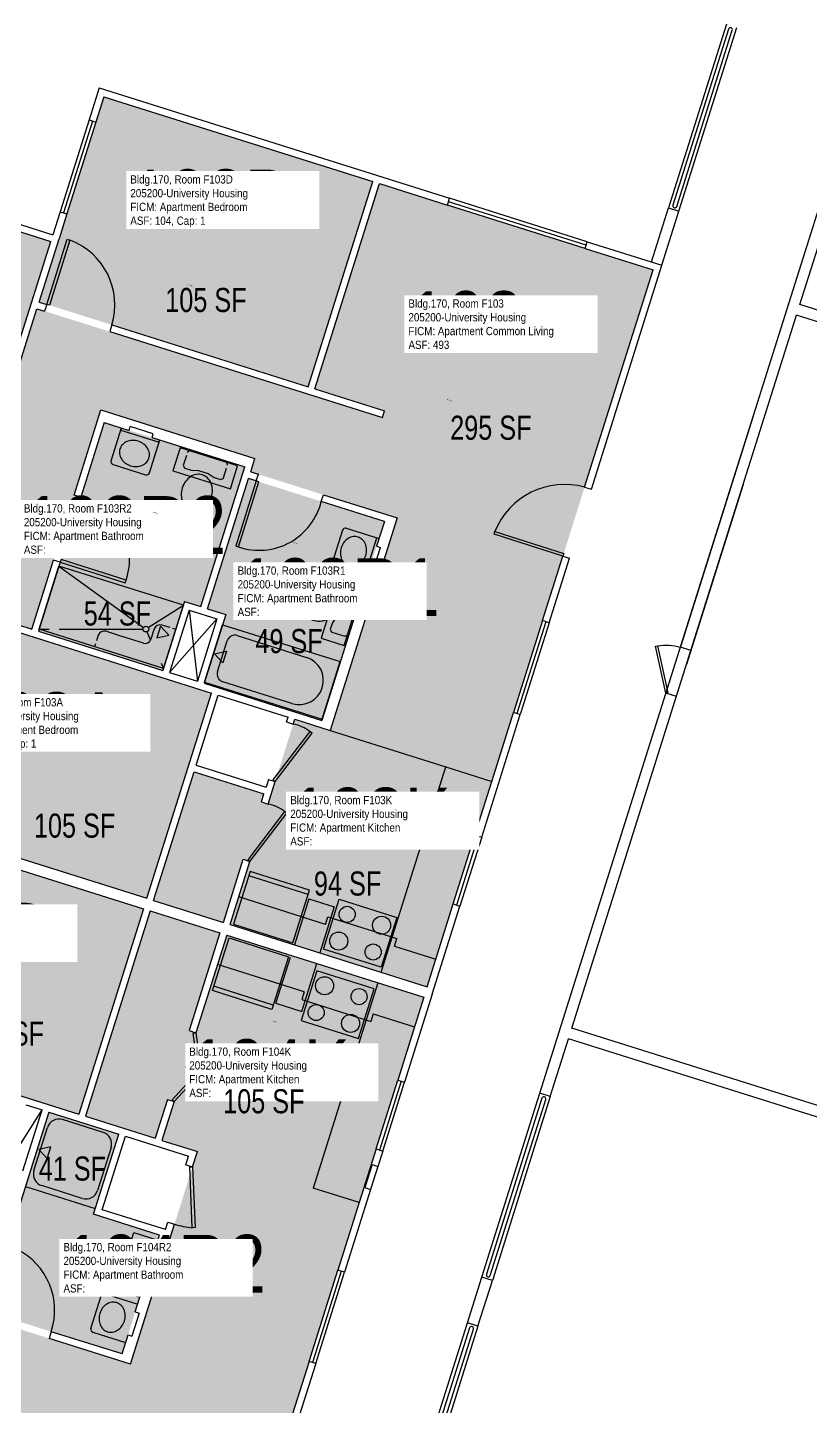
# Model space of a CAD drawing. Header units: inches. Extents: x -56 to 1071, y -144 to 3121.
# Drawn here: x 297 to 687, y 2076 to 2763 of the extents above; entities that cross this region are included whole.
import ezdxf
from ezdxf.enums import TextEntityAlignment as Align

# ---------------------------------------------------------------- set-up
doc = ezdxf.new("R2010")
doc.units = ezdxf.units.IN
doc.header["$LTSCALE"] = 10
doc.header["$MEASUREMENT"] = 0
for name, color, linetype in [('A-DOOR', 2, 'CONTINUOUS'), ('A-FLOR', 3, 'CONTINUOUS'), ('A-GLAZ', 1, 'CONTINUOUS'), ('A-IDEN-RNUM', 7, 'CONTINUOUS'), ('A-IDEN-SNUM', 4, 'CONTINUOUS'), ('A-IDEN-VNUM', 4, 'CONTINUOUS'), ('A-WALL', 5, 'CONTINUOUS'), ('AREA-TEXT', 3, 'CONTINUOUS'), ('P-SANR-FIXT', 2, 'CONTINUOUS'), ('Rooms-Category-Color', 7, 'CONTINUOUS'), ('Rooms-College-Color', 7, 'CONTINUOUS'), ('Rooms-Department-Color', 7, 'CONTINUOUS'), ('Rooms-Division-Color', 7, 'CONTINUOUS'), ('Rooms-Information', 7, 'CONTINUOUS')]:
    doc.layers.add(name, color=color, linetype=linetype)
doc.styles.add('CP_AREA', font='arial.ttf', dxfattribs={"height": 15})
doc.styles.add('CP_ROOMSNUMBER', font='arial.ttf', dxfattribs={"height": 1})
doc.styles.add('CP_ROOMVNUMBER', font='arial.ttf', dxfattribs={"width": 0.85, "height": 0.075})

msp = doc.modelspace()

# ---------------------------------------------------------------- hatches: boundary and pattern name
at = {"layer": 'Rooms-Category-Color', "true_color": 0x728ef3}
for points in [[(436.89, 2583.57), (469.14, 2685.86), (335.14, 2728.1), (302.89, 2625.82)], [(308.73, 2655.96), (276.03, 2552.24), (142.03, 2594.48), (174.73, 2698.2)], [(255.85, 2476.54), (301.85, 2622.47), (474, 2568.2), (475.05, 2571.54), (440.24, 2582.51), (472.49, 2684.8), (608.87, 2641.81), (528.52, 2386.92), (447.93, 2412.32), (481.3, 2518.19), (408.34, 2541.19), (410.45, 2547.87), (333.68, 2572.07), (299.25, 2462.87)], [(302.59, 2461.81), (335.36, 2565.77), (405.46, 2543.67), (383.51, 2474.05), (375.4, 2476.6), (364.58, 2442.27)], [(386.85, 2473), (407.29, 2537.85), (475.01, 2516.5), (443.74, 2417.32), (385.08, 2435.81), (395.91, 2470.14)], [(254.79, 2473.22), (222.54, 2370.93), (356.54, 2328.69), (388.78, 2430.97)], [(359.89, 2327.62), (380.11, 2391.76), (414.92, 2380.79), (413.65, 2376.74), (416.99, 2375.68), (430.29, 2417.89), (528.52, 2386.92), (496.28, 2284.63), (398.04, 2315.6), (407.97, 2347.07), (404.63, 2348.12), (394.71, 2316.65), (359.89, 2327.63)], [(188.65, 2263.4), (220.9, 2365.68), (354.89, 2323.44), (322.65, 2221.15)], [(358.24, 2322.39), (325.99, 2220.1), (360.8, 2209.13), (366.82, 2228.2), (370.16, 2227.15), (364.14, 2208.07), (462.37, 2177.1), (494.62, 2279.39), (396.39, 2310.36), (380.98, 2261.48), (377.64, 2262.53), (393.05, 2311.41), (358.24, 2322.39)], [(187.61, 2260.06), (141.6, 2114.15), (313.74, 2059.87), (312.69, 2056.53), (277.88, 2067.51), (245.63, 1965.22), (382.01, 1922.22), (462.37, 2177.1), (381.78, 2202.51), (348.4, 2096.65), (275.45, 2119.65), (273.34, 2112.97), (196.57, 2137.17), (231, 2246.38)], [(307.77, 2222.18), (276.5, 2122.99), (344.21, 2101.64), (362.89, 2160.89), (329.99, 2171.26), (342.58, 2211.2)]]:
    msp.add_hatch(color=171, dxfattribs=at).paths.add_polyline_path(points)
at = {"layer": 'Rooms-College-Color', "true_color": 0xadadad}
for points in [[(436.89, 2583.57), (469.14, 2685.86), (335.14, 2728.1), (302.89, 2625.82)], [(308.73, 2655.96), (276.03, 2552.24), (142.03, 2594.48), (174.73, 2698.2)], [(255.85, 2476.54), (301.85, 2622.47), (474, 2568.2), (475.05, 2571.54), (440.24, 2582.51), (472.49, 2684.8), (608.87, 2641.81), (528.52, 2386.92), (447.93, 2412.32), (481.3, 2518.19), (408.34, 2541.19), (410.45, 2547.87), (333.68, 2572.07), (299.25, 2462.87)], [(302.59, 2461.81), (335.36, 2565.77), (405.46, 2543.67), (383.51, 2474.05), (375.4, 2476.6), (364.58, 2442.27)], [(386.85, 2473), (407.29, 2537.85), (475.01, 2516.5), (443.74, 2417.32), (385.08, 2435.81), (395.91, 2470.14)], [(254.79, 2473.22), (222.54, 2370.93), (356.54, 2328.69), (388.78, 2430.97)], [(359.89, 2327.62), (380.11, 2391.76), (414.92, 2380.79), (413.65, 2376.74), (416.99, 2375.68), (430.29, 2417.89), (528.52, 2386.92), (496.28, 2284.63), (398.04, 2315.6), (407.97, 2347.07), (404.63, 2348.12), (394.71, 2316.65), (359.89, 2327.63)], [(188.65, 2263.4), (220.9, 2365.68), (354.89, 2323.44), (322.65, 2221.15)], [(358.24, 2322.39), (325.99, 2220.1), (360.8, 2209.13), (366.82, 2228.2), (370.16, 2227.15), (364.14, 2208.07), (462.37, 2177.1), (494.62, 2279.39), (396.39, 2310.36), (380.98, 2261.48), (377.64, 2262.53), (393.05, 2311.41), (358.24, 2322.39)], [(187.61, 2260.06), (141.6, 2114.15), (313.74, 2059.87), (312.69, 2056.53), (277.88, 2067.51), (245.63, 1965.22), (382.01, 1922.22), (462.37, 2177.1), (381.78, 2202.51), (348.4, 2096.65), (275.45, 2119.65), (273.34, 2112.97), (196.57, 2137.17), (231, 2246.38)], [(307.77, 2222.18), (276.5, 2122.99), (344.21, 2101.64), (362.89, 2160.89), (329.99, 2171.26), (342.58, 2211.2)]]:
    msp.add_hatch(color=253, dxfattribs=at).paths.add_polyline_path(points)
at = {"layer": 'Rooms-Department-Color', "true_color": 0x604aed}
for points in [[(436.89, 2583.57), (469.14, 2685.86), (335.14, 2728.1), (302.89, 2625.82)], [(308.73, 2655.96), (276.03, 2552.24), (142.03, 2594.48), (174.73, 2698.2)], [(255.85, 2476.54), (301.85, 2622.47), (474, 2568.2), (475.05, 2571.54), (440.24, 2582.51), (472.49, 2684.8), (608.87, 2641.81), (528.52, 2386.92), (447.93, 2412.32), (481.3, 2518.19), (408.34, 2541.19), (410.45, 2547.87), (333.68, 2572.07), (299.25, 2462.87)], [(302.59, 2461.81), (335.36, 2565.77), (405.46, 2543.67), (383.51, 2474.05), (375.4, 2476.6), (364.58, 2442.27)], [(386.85, 2473), (407.29, 2537.85), (475.01, 2516.5), (443.74, 2417.32), (385.08, 2435.81), (395.91, 2470.14)], [(254.79, 2473.22), (222.54, 2370.93), (356.54, 2328.69), (388.78, 2430.97)], [(359.89, 2327.62), (380.11, 2391.76), (414.92, 2380.79), (413.65, 2376.74), (416.99, 2375.68), (430.29, 2417.89), (528.52, 2386.92), (496.28, 2284.63), (398.04, 2315.6), (407.97, 2347.07), (404.63, 2348.12), (394.71, 2316.65), (359.89, 2327.63)], [(188.65, 2263.4), (220.9, 2365.68), (354.89, 2323.44), (322.65, 2221.15)], [(358.24, 2322.39), (325.99, 2220.1), (360.8, 2209.13), (366.82, 2228.2), (370.16, 2227.15), (364.14, 2208.07), (462.37, 2177.1), (494.62, 2279.39), (396.39, 2310.36), (380.98, 2261.48), (377.64, 2262.53), (393.05, 2311.41), (358.24, 2322.39)], [(187.61, 2260.06), (141.6, 2114.15), (313.74, 2059.87), (312.69, 2056.53), (277.88, 2067.51), (245.63, 1965.22), (382.01, 1922.22), (462.37, 2177.1), (381.78, 2202.51), (348.4, 2096.65), (275.45, 2119.65), (273.34, 2112.97), (196.57, 2137.17), (231, 2246.38)], [(307.77, 2222.18), (276.5, 2122.99), (344.21, 2101.64), (362.89, 2160.89), (329.99, 2171.26), (342.58, 2211.2)]]:
    msp.add_hatch(color=173, dxfattribs=at).paths.add_polyline_path(points)
at = {"layer": 'Rooms-Division-Color', "true_color": 0x604aed}
for points in [[(436.89, 2583.57), (469.14, 2685.86), (335.14, 2728.1), (302.89, 2625.82)], [(308.73, 2655.96), (276.03, 2552.24), (142.03, 2594.48), (174.73, 2698.2)], [(255.85, 2476.54), (301.85, 2622.47), (474, 2568.2), (475.05, 2571.54), (440.24, 2582.51), (472.49, 2684.8), (608.87, 2641.81), (528.52, 2386.92), (447.93, 2412.32), (481.3, 2518.19), (408.34, 2541.19), (410.45, 2547.87), (333.68, 2572.07), (299.25, 2462.87)], [(302.59, 2461.81), (335.36, 2565.77), (405.46, 2543.67), (383.51, 2474.05), (375.4, 2476.6), (364.58, 2442.27)], [(386.85, 2473), (407.29, 2537.85), (475.01, 2516.5), (443.74, 2417.32), (385.08, 2435.81), (395.91, 2470.14)], [(254.79, 2473.22), (222.54, 2370.93), (356.54, 2328.69), (388.78, 2430.97)], [(359.89, 2327.62), (380.11, 2391.76), (414.92, 2380.79), (413.65, 2376.74), (416.99, 2375.68), (430.29, 2417.89), (528.52, 2386.92), (496.28, 2284.63), (398.04, 2315.6), (407.97, 2347.07), (404.63, 2348.12), (394.71, 2316.65), (359.89, 2327.63)], [(188.65, 2263.4), (220.9, 2365.68), (354.89, 2323.44), (322.65, 2221.15)], [(358.24, 2322.39), (325.99, 2220.1), (360.8, 2209.13), (366.82, 2228.2), (370.16, 2227.15), (364.14, 2208.07), (462.37, 2177.1), (494.62, 2279.39), (396.39, 2310.36), (380.98, 2261.48), (377.64, 2262.53), (393.05, 2311.41), (358.24, 2322.39)], [(187.61, 2260.06), (141.6, 2114.15), (313.74, 2059.87), (312.69, 2056.53), (277.88, 2067.51), (245.63, 1965.22), (382.01, 1922.22), (462.37, 2177.1), (381.78, 2202.51), (348.4, 2096.65), (275.45, 2119.65), (273.34, 2112.97), (196.57, 2137.17), (231, 2246.38)], [(307.77, 2222.18), (276.5, 2122.99), (344.21, 2101.64), (362.89, 2160.89), (329.99, 2171.26), (342.58, 2211.2)]]:
    msp.add_hatch(color=173, dxfattribs=at).paths.add_polyline_path(points)

# ---------------------------------------------------------------- linework, layer by layer
at = {"layer": 'A-DOOR'}
for p, q in [((306.72, 2624.6), (316.94, 2657.03)), ((318.29, 2656.6), (308.07, 2624.18)), ((316.94, 2657.03), (318.29, 2656.6)), ((308.07, 2624.18), (306.72, 2624.6)), ((411.11, 2536.65), (400.88, 2504.22)), ((402.24, 2503.8), (412.46, 2536.22)), ((412.46, 2536.22), (411.11, 2536.65)), ((529.59, 2510.05), (530.02, 2511.4)), ((563.93, 2499.22), (529.59, 2510.05)), ((530.02, 2511.4), (564.35, 2500.57)), ((400.88, 2504.22), (402.24, 2503.8)), ((313.84, 2497.5), (313.41, 2496.15)), ((313.41, 2496.15), (345.84, 2485.93)), ((346.26, 2487.28), (313.84, 2497.5)), ((564.35, 2500.57), (563.93, 2499.22)), ((345.84, 2485.93), (346.26, 2487.28)), ((437.78, 2411.81), (419.39, 2387.75)), ((438.9, 2410.96), (437.78, 2411.81)), ((420.52, 2386.89), (438.9, 2410.96)), ((419.39, 2387.75), (420.52, 2386.89)), ((425.23, 2372), (406.84, 2347.93)), ((407.97, 2347.07), (426.35, 2371.14)), ((426.35, 2371.14), (425.23, 2372)), ((406.84, 2347.93), (407.97, 2347.07)), ((379.65, 2261.53), (381.05, 2261.72)), ((382.09, 2243.1), (379.65, 2261.53)), ((381.05, 2261.72), (383.5, 2243.28)), ((381.76, 2242.04), (369.18, 2228.34)), ((370.22, 2227.39), (382.8, 2241.08)), ((382.8, 2241.08), (381.76, 2242.04)), ((383.5, 2243.28), (382.09, 2243.1)), ((369.18, 2228.34), (370.22, 2227.39)), ((377.96, 2194.82), (379.37, 2194.88)), ((379.22, 2164.56), (377.96, 2194.82)), ((379.37, 2194.88), (380.63, 2164.62)), ((380.63, 2164.62), (379.22, 2164.56))]:
    msp.add_line(p, q, dxfattribs=at)
at = {"layer": 'A-DOOR', "extrusion": (-7.85386e-05, -0.000249116, -1)}
for p, q in [((610.05, 2454.31), (611.03, 2454.53)), ((615.25, 2430.88), (610.05, 2454.31)), ((611.03, 2454.53), (616.22, 2431.09)), ((616.22, 2431.09), (615.25, 2430.88))]:
    msp.add_line(p, q, dxfattribs=at)
at = {"layer": 'A-DOOR'}
for centre, radius, start, end in [((306.26, 2624.4), 34.38, 343.06179, 69.50708), ((316.09, 2497.59), 31.88, 341.12022, 76.32414), ((564.86, 2497.28), 37.6, 74.75561, 157.95136), ((412.55, 2533.96), 31.88, 251.12022, 346.32414), ((426.02, 2396.58), 19.24, 52.31982, 79.46055), ((413.46, 2356.76), 19.24, 52.31982, 79.46055), ((369.03, 2219.72), 25.7, 60.29676, 75.10199), ((384.47, 2268.69), 25.7, 249.90132, 264.70654), ((383.46, 2210.93), 46.56, 253.6383, 264.77137), ((276.81, 2123.47), 33.85, 341.55692, 63.553)]:
    msp.add_arc(centre, radius, start, end, dxfattribs=at)
at = {"layer": 'A-DOOR', "extrusion": (-7.85386e-05, -0.000249116, -1)}
msp.add_arc((-615.18, 2430.48, -0.65), 24.4, 80.2103, 107.37478, dxfattribs=at)
at = {"layer": 'A-FLOR'}
for p, q in [((646.44, 2761.79), (618.77, 2674.04)), ((620.68, 2673.44), (648.34, 2761.18)), ((367.92, 2441.22), (391.52, 2467.86)), ((377.69, 2472.21), (381.75, 2436.86)), ((553.46, 2229.09), (525.8, 2141.35)), ((527.71, 2140.75), (555.37, 2228.49)), ((286.74, 2195.38), (304.43, 2223.23)), ((517.38, 2114.64), (489.72, 2026.9)), ((491.63, 2026.3), (519.29, 2114.04))]:
    msp.add_line(p, q, dxfattribs=at)
for centre, start, end in [((647.39, 2761.49), 342.5016, 162.5016), ((619.73, 2673.74), 162.5016, 342.5016), ((554.42, 2228.79), 342.5016, 162.5016), ((526.76, 2141.05), 162.5016, 342.5016), ((518.34, 2114.34), 342.5016, 162.5016)]:
    msp.add_arc(centre, 1, start, end, dxfattribs=at)
at = {"layer": 'A-GLAZ'}
for p, q in [((327.83, 2716.51), (313.4, 2670.73)), ((329.5, 2715.98), (315.07, 2670.2)), ((331.17, 2715.46), (316.74, 2669.68)), ((575.01, 2652.48), (506.35, 2674.13)), ((575.54, 2654.15), (506.87, 2675.79)), ((576.07, 2655.82), (507.4, 2677.46)), ((553.78, 2467.03), (539.35, 2421.25)), ((555.45, 2466.51), (541.02, 2420.73)), ((557.12, 2465.98), (542.68, 2420.2)), ((509.28, 2325.88), (520.11, 2360.22)), ((521.77, 2359.69), (510.95, 2325.35)), ((523.44, 2359.16), (512.62, 2324.83)), ((470.79, 2203.81), (481.61, 2238.14)), ((483.28, 2237.61), (472.45, 2203.28)), ((474.12, 2202.75), (484.95, 2237.09)), ((437.41, 2097.94), (451.77, 2143.48)), ((453.44, 2142.96), (439.08, 2097.42)), ((440.75, 2096.89), (455.11, 2142.43))]:
    msp.add_line(p, q, dxfattribs=at)
at = {"layer": 'A-WALL'}
for p, q in [((645.38, 2764.25), (616.51, 2672.69)), ((621.76, 2671.03), (650.62, 2762.59)), ((332.86, 2732.48), (327.83, 2716.51)), ((335.15, 2728.09), (331.17, 2715.46)), ((332.86, 2732.48), (507.4, 2677.46)), ((335.15, 2728.09), (469.15, 2685.85)), ((327.83, 2716.51), (331.17, 2715.46)), ((648.92, 2537.7), (705.37, 2716.73)), ((682.06, 2624.5), (710.61, 2715.08)), ((172.45, 2702.58), (309.79, 2659.28)), ((174.74, 2698.19), (308.74, 2655.95)), ((436.91, 2583.56), (469.15, 2685.85)), ((440.24, 2582.51), (472.49, 2684.8)), ((472.49, 2684.8), (506.35, 2674.13)), ((506.35, 2674.13), (507.4, 2677.46)), ((608.02, 2645.74), (616.51, 2672.69)), ((616.51, 2672.69), (621.76, 2671.03)), ((313.4, 2670.73), (309.79, 2659.28)), ((316.74, 2669.68), (312.83, 2657.28)), ((313.4, 2670.73), (316.74, 2669.68)), ((613.26, 2644.09), (621.76, 2671.03)), ((287.47, 2588.47), (308.74, 2655.95)), ((302.91, 2625.8), (312.83, 2657.28)), ((575.01, 2652.48), (576.07, 2655.82)), ((575.01, 2652.48), (608.87, 2641.81)), ((576.07, 2655.82), (613.26, 2644.09)), ((574.75, 2533.56), (608.87, 2641.81)), ((578.09, 2532.5), (613.26, 2644.09)), ((302.91, 2625.8), (306.72, 2624.6)), ((306.72, 2624.6), (305.67, 2621.26)), ((815.58, 2582.4), (682.06, 2624.5)), ((290.8, 2587.42), (301.85, 2622.47)), ((301.85, 2622.47), (305.67, 2621.26)), ((568.4, 2263.99), (680.4, 2619.25)), ((813.92, 2577.16), (680.4, 2619.25)), ((339.15, 2614.38), (338.1, 2611.04)), ((338.1, 2611.04), (474, 2568.2)), ((339.15, 2614.38), (436.91, 2583.56)), ((440.24, 2582.51), (475.05, 2571.54)), ((320.29, 2529.63), (333.67, 2572.07)), ((333.67, 2572.07), (410.45, 2547.87)), ((474, 2568.2), (475.05, 2571.54)), ((335.36, 2565.77), (323.63, 2528.57)), ((335.36, 2565.77), (347.76, 2561.86)), ((343.94, 2563.06), (343.6, 2561.99)), ((347.76, 2561.86), (348.36, 2563.77)), ((359.8, 2560.16), (348.36, 2563.77)), ((658.76, 2568.91), (622.68, 2454.47)), ((343.6, 2561.99), (362.68, 2555.98)), ((359.2, 2558.25), (359.8, 2560.16)), ((359.2, 2558.25), (405.46, 2543.67)), ((362.68, 2555.98), (363.02, 2557.05)), ((383.51, 2474.05), (405.46, 2543.67)), ((408.34, 2541.19), (410.45, 2547.87)), ((386.85, 2473), (407.29, 2537.85)), ((411.11, 2536.65), (407.29, 2537.85)), ((408.34, 2541.19), (412.16, 2539.99)), ((411.11, 2536.65), (412.16, 2539.99)), ((552.4, 2231.55), (648.92, 2537.7)), ((323.63, 2528.57), (320.29, 2529.63)), ((443.53, 2526.43), (444.59, 2529.76)), ((444.59, 2529.76), (481.31, 2518.19)), ((574.75, 2533.56), (578.09, 2532.5)), ((653.78, 2534.81), (625.52, 2445.16)), ((475.01, 2516.5), (443.53, 2526.43)), ((481.31, 2518.19), (447.93, 2412.32)), ((475.01, 2516.5), (471.1, 2504.11)), ((465.22, 2489.18), (471.23, 2508.26)), ((471.23, 2508.26), (472.3, 2507.92)), ((469.4, 2492.06), (473.01, 2503.5)), ((471.1, 2504.11), (473.01, 2503.5)), ((299.25, 2462.87), (310.07, 2497.2)), ((313.41, 2496.15), (302.59, 2461.81)), ((313.41, 2496.15), (310.07, 2497.2)), ((553.78, 2467.03), (563.93, 2499.22)), ((557.12, 2465.98), (567.26, 2498.17)), ((563.93, 2499.22), (567.26, 2498.17)), ((467.49, 2492.66), (443.74, 2417.32)), ((466.29, 2488.85), (465.22, 2489.18)), ((467.49, 2492.66), (469.4, 2492.06)), ((375.4, 2476.6), (364.58, 2442.27)), ((375.4, 2476.6), (383.51, 2474.05)), ((377.69, 2472.21), (367.92, 2441.22)), ((377.69, 2472.21), (391.52, 2467.86)), ((391.52, 2467.86), (381.75, 2436.86)), ((395.91, 2470.14), (385.08, 2435.81)), ((386.85, 2473), (395.91, 2470.14)), ((557.12, 2465.98), (553.78, 2467.03)), ((291.04, 2461.78), (388.8, 2430.97)), ((292.1, 2465.12), (299.25, 2462.87)), ((302.59, 2461.81), (364.58, 2442.27)), ((627.71, 2452.11), (622.46, 2453.77)), ((367.92, 2441.22), (381.75, 2436.86)), ((385.08, 2435.81), (443.74, 2417.32)), ((356.56, 2328.68), (388.8, 2430.97)), ((381.17, 2395.1), (392.14, 2429.91)), ((392.14, 2429.91), (426.95, 2418.94)), ((620.49, 2429.22), (615.25, 2430.88)), ((426.2, 2416.55), (426.95, 2418.94)), ((523.44, 2359.16), (542.68, 2420.2)), ((528.52, 2386.92), (539.35, 2421.25)), ((542.68, 2420.2), (539.35, 2421.25)), ((426.2, 2416.55), (429.54, 2415.5)), ((429.54, 2415.5), (430.29, 2417.89)), ((430.29, 2417.89), (447.93, 2412.32)), ((359.89, 2327.62), (380.11, 2391.76)), ((380.11, 2391.76), (414.92, 2380.79)), ((381.17, 2395.1), (415.98, 2384.13)), ((417.23, 2387.93), (416.02, 2384.09)), ((416.99, 2375.68), (420.52, 2386.89)), ((417.23, 2387.93), (420.52, 2386.89)), ((520.11, 2360.22), (528.52, 2386.92)), ((413.65, 2376.74), (414.92, 2380.79)), ((222.56, 2370.92), (356.56, 2328.68)), ((413.65, 2376.74), (416.99, 2375.68)), ((220.9, 2365.68), (354.89, 2323.44)), ((520.11, 2360.22), (523.44, 2359.16)), ((394.71, 2316.65), (404.63, 2348.12)), ((398.04, 2315.6), (407.97, 2347.07)), ((404.63, 2348.12), (407.97, 2347.07)), ((354.89, 2323.44), (322.65, 2221.15)), ((358.23, 2322.39), (325.98, 2220.1)), ((358.23, 2322.39), (393.04, 2311.41)), ((359.89, 2327.62), (394.71, 2316.65)), ((496.28, 2284.63), (509.28, 2325.88)), ((498.79, 2280.96), (512.62, 2324.83)), ((509.28, 2325.88), (512.62, 2324.83)), ((398.04, 2315.6), (496.28, 2284.63)), ((393.04, 2311.41), (377.71, 2262.77)), ((396.38, 2310.36), (381.05, 2261.72)), ((396.38, 2310.36), (494.61, 2279.39)), ((498.78, 2280.96), (484.95, 2237.09)), ((494.61, 2279.39), (481.61, 2238.14)), ((377.71, 2262.77), (381.05, 2261.72)), ((701.92, 2221.9), (568.4, 2263.99)), ((557.65, 2229.9), (566.75, 2258.75)), ((769.14, 2194.94), (566.75, 2258.75)), ((224.89, 2251.97), (322.65, 2221.15)), ((481.61, 2238.14), (484.95, 2237.09)), ((366.88, 2228.44), (360.8, 2209.12)), ((370.22, 2227.39), (364.13, 2208.07)), ((366.88, 2228.44), (370.22, 2227.39)), ((523.54, 2139.99), (552.4, 2231.55)), ((557.65, 2229.9), (528.78, 2138.34)), ((557.65, 2229.9), (552.4, 2231.55)), ((307.76, 2222.17), (276.49, 2122.99)), ((294.84, 2192.83), (304.43, 2223.23)), ((296.32, 2225.78), (304.43, 2223.23)), ((307.76, 2222.17), (342.58, 2211.2)), ((325.98, 2220.1), (360.8, 2209.12)), ((329.98, 2171.26), (342.58, 2211.2)), ((334.38, 2173.55), (345.91, 2210.15)), ((345.91, 2210.15), (377.39, 2200.22)), ((364.13, 2208.07), (381.78, 2202.51)), ((376.03, 2195.93), (377.39, 2200.22)), ((379.37, 2194.88), (381.78, 2202.51)), ((470.79, 2203.81), (462.37, 2177.1)), ((470.79, 2203.81), (474.12, 2202.75)), ((474.12, 2202.75), (471.72, 2195.12)), ((376.03, 2195.93), (379.37, 2194.88)), ((468.86, 2196.03), (465.25, 2184.58)), ((471.72, 2195.12), (468.11, 2183.68)), ((468.86, 2196.03), (471.72, 2195.12)), ((468.11, 2183.68), (455.11, 2142.43)), ((465.25, 2184.58), (468.11, 2183.68)), ((362.89, 2160.89), (329.98, 2171.26)), ((365.85, 2163.63), (334.38, 2173.55)), ((462.37, 2177.1), (451.77, 2143.48)), ((348.4, 2096.65), (370.35, 2166.27)), ((365.85, 2163.63), (367.01, 2167.32)), ((367.01, 2167.32), (370.35, 2166.27)), ((350.82, 2122.62), (362.89, 2160.89)), ((455.11, 2142.43), (451.77, 2143.48)), ((516.32, 2117.1), (523.54, 2139.99)), ((521.57, 2115.45), (528.78, 2138.34)), ((528.78, 2138.34), (523.54, 2139.99)), ((352.73, 2122.02), (349.12, 2110.57)), ((350.82, 2122.62), (352.73, 2122.02)), ((487.46, 2025.55), (516.32, 2117.1)), ((521.57, 2115.45), (516.32, 2117.1)), ((308.92, 2112.76), (307.87, 2109.43)), ((348.4, 2096.65), (307.87, 2109.43)), ((344.21, 2101.64), (308.92, 2112.76)), ((344.21, 2101.64), (347.22, 2111.18)), ((347.22, 2111.18), (349.12, 2110.57)), ((521.57, 2115.45), (492.7, 2023.89)), ((437.41, 2097.94), (426.89, 2064.56)), ((440.75, 2096.89), (430.22, 2063.51)), ((440.75, 2096.89), (437.41, 2097.94))]:
    msp.add_line(p, q, dxfattribs=at)
at = {"layer": 'P-SANR-FIXT'}
for p, q in [((338.79, 2546.73), (343.94, 2563.06)), ((357.87, 2540.72), (363.02, 2557.05)), ((373.2, 2553.19), (369.59, 2541.74)), ((401.81, 2544.17), (373.2, 2553.19)), ((376.29, 2549.25), (374.73, 2544.32)), ((376.83, 2550.99), (376.76, 2550.76)), ((378.09, 2551.64), (376.83, 2550.99)), ((396.21, 2545.93), (378.09, 2551.64)), ((339.77, 2544.85), (355.99, 2539.74)), ((374.73, 2544.32), (375.3, 2543.21)), ((375.55, 2543.01), (378.72, 2542.01)), ((378.72, 2542.01), (382.36, 2541.91)), ((394.81, 2538.17), (396.31, 2542.94)), ((396.86, 2544.68), (396.21, 2545.93)), ((396.79, 2544.45), (396.86, 2544.68)), ((398.2, 2532.72), (401.81, 2544.17)), ((369.59, 2541.74), (398.2, 2532.72)), ((382.36, 2541.91), (387.13, 2540.41)), ((387.13, 2540.41), (390.17, 2538.4)), ((390.17, 2538.4), (393.5, 2537.35)), ((393.5, 2537.35), (394.6, 2537.92)), ((454.09, 2512.09), (448.98, 2495.88)), ((455.97, 2513.07), (472.3, 2507.92)), ((302.89, 2462.77), (312.81, 2494.24)), ((374.8, 2474.7), (312.81, 2494.24)), ((312.81, 2494.24), (354.98, 2463.66)), ((449.96, 2494), (466.29, 2488.85)), ((452.49, 2486.87), (443.47, 2458.26)), ((463.94, 2483.27), (452.49, 2486.87)), ((453.65, 2480.56), (452.65, 2477.39)), ((454.96, 2481.38), (453.86, 2480.81)), ((454.92, 2454.65), (463.94, 2483.27)), ((461.63, 2479.27), (454.96, 2481.38)), ((357.26, 2463.66), (374.8, 2474.7)), ((364.88, 2443.22), (374.8, 2474.7)), ((452.55, 2473.75), (451.07, 2469.04)), ((452.65, 2477.39), (452.55, 2473.75)), ((456.57, 2459.9), (462.29, 2478.02)), ((462.29, 2478.02), (461.63, 2479.27)), ((451.02, 2468.93), (449.04, 2465.94)), ((302.89, 2462.77), (307.86, 2462.77)), ((364.88, 2443.22), (302.89, 2462.77)), ((312.84, 2462.77), (354.71, 2462.81)), ((356.59, 2461.5), (358.47, 2457.36)), ((363.43, 2464.27), (361.62, 2458.55)), ((361.62, 2458.55), (367.48, 2459.85)), ((367.48, 2459.85), (363.43, 2464.27)), ((385.27, 2436.4), (394.29, 2465.01)), ((394.29, 2465.01), (452.96, 2446.6)), ((401.66, 2459.6), (436.14, 2448.73)), ((449.04, 2465.94), (447.99, 2462.6)), ((447.99, 2462.6), (448.56, 2461.5)), ((448.81, 2461.3), (455.32, 2459.25)), ((455.32, 2459.25), (456.57, 2459.9)), ((391.79, 2441.65), (396.62, 2456.97)), ((443.47, 2458.26), (454.92, 2454.65)), ((363.66, 2445.92), (364.88, 2443.22)), ((390.38, 2450.52), (396.24, 2451.82)), ((394.43, 2446.1), (390.38, 2450.52)), ((396.24, 2451.82), (394.43, 2446.1)), ((443.94, 2417.99), (452.96, 2446.6)), ((385.27, 2436.4), (443.94, 2417.99)), ((428.9, 2425.74), (394.42, 2436.61)), ((447.93, 2412.32), (505.63, 2394.14)), ((473.39, 2291.85), (505.63, 2394.14)), ((505.63, 2394.14), (528.52, 2386.92)), ((408.09, 2342.05), (399.82, 2315.83)), ((436.98, 2330.59), (407.41, 2339.91)), ((437.65, 2332.73), (408.09, 2342.05)), ((445.65, 2315.71), (402.38, 2329.35)), ((429.39, 2306.51), (437.65, 2332.73)), ((437.33, 2328.38), (430.11, 2305.49)), ((437.33, 2328.38), (449.99, 2324.39)), ((449.99, 2324.39), (442.77, 2301.5)), ((444.68, 2303.43), (452.49, 2328.23)), ((452.49, 2328.23), (481.11, 2319.21)), ((399.82, 2315.83), (429.39, 2306.51)), ((445.65, 2315.71), (446.85, 2319.52)), ((446.85, 2319.52), (481.19, 2308.7)), ((481.11, 2319.21), (473.29, 2294.41)), ((389.36, 2282.69), (397.63, 2308.92)), ((397.63, 2308.92), (427.2, 2299.6)), ((479.98, 2304.88), (481.19, 2308.7)), ((473.29, 2294.41), (444.68, 2303.43)), ((479.98, 2304.88), (500.61, 2298.38)), ((435.02, 2282.02), (391.75, 2295.66)), ((427.2, 2299.6), (418.93, 2273.37)), ((420.93, 2276.41), (428.15, 2299.3)), ((433.82, 2272.34), (441.33, 2296.19)), ((441.26, 2292.63), (433.44, 2267.83)), ((469.87, 2283.61), (441.26, 2292.63)), ((418.93, 2273.37), (389.36, 2282.69)), ((419.6, 2275.51), (390.04, 2284.84)), ((435.02, 2282.02), (433.81, 2278.2)), ((471.73, 2286.61), (439.48, 2184.32)), ((462.05, 2258.81), (469.87, 2283.61)), ((420.93, 2276.41), (433.82, 2272.34)), ((433.81, 2278.2), (468.15, 2267.38)), ((433.44, 2267.83), (462.05, 2258.81)), ((469.35, 2271.19), (468.15, 2267.38)), ((469.35, 2271.19), (489.98, 2264.69)), ((300.33, 2193.06), (307.1, 2214.52)), ((334.82, 2212.07), (314.62, 2218.44)), ((308.69, 2204.84), (302.83, 2203.55)), ((302.83, 2203.55), (306.89, 2199.12)), ((306.89, 2199.12), (308.69, 2204.84)), ((338.73, 2204.55), (331.97, 2183.09)), ((296.08, 2185.1), (330.89, 2174.12)), ((324.44, 2179.17), (304.25, 2185.54)), ((462.37, 2177.1), (439.48, 2184.32)), ((341.06, 2133.56), (350.08, 2162.17)), ((350.08, 2162.17), (361.53, 2158.57)), ((361.53, 2158.57), (352.51, 2129.95)), ((350.14, 2149.11), (350.24, 2152.69)), ((350.24, 2152.69), (351.29, 2156.03)), ((351.29, 2156.03), (352.54, 2156.68)), ((352.54, 2156.68), (359.22, 2154.57)), ((359.87, 2153.32), (354.16, 2135.2)), ((359.22, 2154.57), (359.87, 2153.32)), ((346.63, 2141.24), (348.64, 2144.28)), ((348.64, 2144.28), (350.12, 2148.99)), ((345.63, 2138.07), (346.63, 2141.24)), ((346.23, 2136.65), (345.66, 2137.75)), ((352.91, 2134.55), (346.23, 2136.65)), ((328.7, 2114.39), (333.81, 2130.6)), ((335.69, 2131.58), (352.03, 2126.44)), ((352.51, 2129.95), (341.06, 2133.56)), ((354.16, 2135.2), (352.91, 2134.55)), ((329.68, 2112.51), (346.01, 2107.36))]:
    msp.add_line(p, q, dxfattribs=at)
at = {"layer": 'P-SANR-FIXT', "ltscale": 0.5}
for p, q in [((332.35, 2459.77), (331.45, 2456.91)), ((343.11, 2459.53), (336.11, 2461.73)), ((360.25, 2462.9), (358.63, 2457.78)), ((368.14, 2463.55), (364.01, 2464.86)), ((371, 2462.65), (369.57, 2463.1)), ((331, 2455.48), (330.55, 2454.05)), ((354.87, 2455.82), (343.11, 2459.53))]:
    msp.add_line(p, q, dxfattribs=at)
at = {"layer": 'P-SANR-FIXT'}
for centre, radius in [((356.12, 2462.83), 1.41), ((456.41, 2320.7), 4), ((473.58, 2315.29), 4.5), ((452.2, 2307.35), 4.5), ((469.37, 2301.94), 4), ((445.18, 2285.1), 4.5), ((462.35, 2279.69), 4), ((440.97, 2271.75), 4), ((458.14, 2266.34), 4.5)]:
    msp.add_circle(centre, radius, dxfattribs=at)
for centre, radius, start, end in [((349.17, 2550.15), 6.59, 112.60421, 136.31172), ((349.58, 2549.17), 7.65, 91.73266, 112.60421), ((349.62, 2547.82), 9, 72.50331, 91.73266), ((349.62, 2547.82), 9, 53.27395, 72.50331), ((348.33, 2550.96), 5.42, 162.50331, 188.69489), ((349.49, 2551.14), 6.59, 188.69489, 212.4024), ((348.33, 2550.96), 5.42, 136.31172, 162.50331), ((350.43, 2548.9), 7.65, 32.4024, 53.27395), ((351.32, 2549.47), 6.59, 8.69489, 32.4024), ((352.48, 2549.65), 5.42, 342.50331, 8.69489), ((340.22, 2546.28), 1.5, 162.50331, 252.50331), ((350.38, 2551.71), 7.65, 212.4024, 233.27395), ((351.19, 2552.79), 9, 233.27395, 252.50331), ((351.19, 2552.79), 9, 252.50331, 271.73266), ((351.23, 2551.44), 7.65, 271.73266, 292.60421), ((351.63, 2550.46), 6.59, 292.60421, 316.31172), ((352.48, 2549.65), 5.42, 316.31172, 342.50331), ((375.67, 2543.41), 0.418, 207.50331, 252.50331), ((356.44, 2541.17), 1.5, 252.50331, 342.50331), ((384.92, 2529.82), 11.18, 143.66792, 162.50331), ((383.43, 2530.91), 9.33, 123.03085, 143.66792), ((382.64, 2532.12), 7.89, 99.2045, 123.03085), ((382.39, 2533.69), 6.3, 72.50331, 99.2045), ((382.39, 2533.69), 6.3, 45.80212, 72.50331), ((381.28, 2532.55), 7.89, 21.97577, 45.80212), ((379.94, 2532.01), 9.33, 1.33869, 21.97577), ((394.41, 2538.29), 0.418, 297.50331, 342.50331), ((384.92, 2529.82), 11.18, 162.50331, 181.33869), ((383.07, 2529.77), 9.33, 181.33869, 201.97577), ((380.45, 2530.63), 8.55, 323.66792, 346.27874), ((378.09, 2531.97), 11.18, 342.50331, 1.33869), ((381.73, 2529.23), 7.89, 201.97577, 225.80212), ((380.63, 2528.1), 6.3, 225.80212, 252.50331), ((380.63, 2528.1), 6.3, 252.50331, 279.2045), ((380.37, 2529.66), 7.89, 279.2045, 303.03085), ((379.09, 2531.64), 10.24, 303.03085, 323.66792), ((455.52, 2511.64), 1.5, 72.50331, 162.50331), ((460.94, 2501.48), 7.65, 122.4024, 143.27395), ((460.38, 2502.38), 6.59, 98.69489, 122.4024), ((460.2, 2503.54), 5.42, 72.50331, 98.69489), ((460.2, 2503.54), 5.42, 46.31172, 72.50331), ((462.02, 2500.68), 9, 162.50331, 181.73266), ((462.02, 2500.68), 9, 143.27395, 162.50331), ((459.39, 2502.69), 6.59, 22.60421, 46.31172), ((458.41, 2502.28), 7.65, 1.73266, 22.60421), ((457.06, 2502.24), 9, 342.50331, 1.73266), ((450.41, 2495.43), 1.5, 162.50331, 252.50331), ((460.68, 2500.64), 7.65, 181.73266, 202.60421), ((459.7, 2500.23), 6.59, 202.60421, 226.31172), ((458.89, 2499.38), 5.42, 226.31172, 252.50331), ((458.89, 2499.38), 5.42, 252.50331, 278.69489), ((458.71, 2500.54), 6.59, 278.69489, 302.4024), ((458.14, 2501.43), 7.65, 302.4024, 323.27395), ((457.06, 2502.24), 9, 323.27395, 342.50331), ((439.87, 2474.38), 7.89, 111.97577, 135.80212), ((440.41, 2473.04), 9.33, 91.33869, 111.97577), ((440.46, 2471.19), 11.18, 72.50331, 91.33869), ((440.46, 2471.19), 11.18, 53.66792, 72.50331), ((441.55, 2472.68), 9.33, 33.03085, 53.66792), ((454.05, 2480.43), 0.418, 117.50331, 162.50331), ((438.74, 2475.48), 6.3, 162.50331, 189.2045), ((440.3, 2475.74), 7.89, 189.2045, 213.03085), ((438.74, 2475.48), 6.3, 135.80212, 162.50331), ((442.76, 2473.47), 7.89, 9.2045, 33.03085), ((444.33, 2473.72), 6.3, 342.50331, 9.2045), ((442.28, 2477.02), 10.24, 213.03085, 233.66792), ((441.27, 2475.66), 8.55, 233.66792, 256.27874), ((442.61, 2478.01), 11.18, 252.50331, 271.33869), ((442.65, 2476.16), 9.33, 271.33869, 291.97577), ((443.19, 2474.82), 7.89, 291.97577, 315.80212), ((444.33, 2473.72), 6.3, 315.80212, 342.50331), ((450.67, 2469.16), 0.418, 326.55791, 342.50331), ((400.46, 2455.77), 4.02, 72.50331, 162.50331), ((448.93, 2461.7), 0.418, 207.50331, 252.50331), ((432.52, 2437.24), 12.05, 252.50331, 72.50331), ((395.63, 2440.44), 4.02, 162.50331, 252.50331), ((312.82, 2212.72), 6, 72.50165, 162.50165), ((333.01, 2206.35), 6, 342.50165, 72.50165), ((306.05, 2191.26), 6, 162.50165, 252.50165), ((326.25, 2184.89), 6, 252.50165, 342.50165), ((338.34, 2147.49), 10.24, 91.33704, 111.97411), ((338.3, 2149.18), 8.55, 68.72622, 91.33704), ((336.32, 2150.78), 6.3, 162.50165, 189.20284), ((336.32, 2150.78), 6.3, 135.80046, 162.50165), ((337.46, 2149.68), 7.89, 111.97411, 135.80046), ((338.04, 2146.49), 11.18, 53.66627, 72.50165), ((339.14, 2147.98), 9.33, 33.02919, 53.66627), ((340.35, 2148.77), 7.89, 9.20284, 33.02919), ((337.89, 2151.04), 7.89, 189.20284, 213.02919), ((339.1, 2151.82), 9.33, 213.02919, 233.66627), ((340.19, 2153.31), 11.18, 233.66627, 252.50165), ((340.78, 2150.12), 7.89, 291.97411, 315.80046), ((341.91, 2149.02), 6.3, 315.80046, 342.50165), ((341.91, 2149.02), 6.3, 342.50165, 9.20284), ((349.72, 2149.12), 0.418, 342.50165, 358.44705), ((340.19, 2153.31), 11.18, 252.50165, 271.33704), ((340.24, 2151.46), 9.33, 271.33704, 291.97411), ((346.03, 2137.94), 0.418, 162.50165, 207.50165), ((335.24, 2130.15), 1.5, 72.50165, 162.50165), ((341.75, 2119.19), 9, 143.2723, 162.50165), ((340.67, 2120), 7.65, 122.40075, 143.2723), ((340.1, 2120.89), 6.59, 98.69324, 122.40075), ((339.92, 2122.05), 5.42, 72.50165, 98.69324), ((339.92, 2122.05), 5.42, 46.31007, 72.50165), ((339.11, 2121.2), 6.59, 22.60256, 46.31007), ((338.13, 2120.8), 7.65, 1.73101, 22.60256), ((341.75, 2119.19), 9, 162.50165, 181.73101), ((340.4, 2119.15), 7.65, 181.73101, 202.60256), ((339.42, 2118.74), 6.59, 202.60256, 226.31007), ((336.79, 2120.75), 9, 323.2723, 342.50165), ((336.79, 2120.75), 9, 342.50165, 1.73101), ((330.13, 2113.94), 1.5, 162.50165, 252.50165), ((338.61, 2117.89), 5.42, 226.31007, 252.50165), ((338.61, 2117.89), 5.42, 252.50165, 278.69324), ((338.43, 2119.05), 6.59, 278.69324, 302.40075), ((337.87, 2119.95), 7.65, 302.40075, 323.2723)]:
    msp.add_arc(centre, radius, start, end, dxfattribs=at)
at = {"layer": 'P-SANR-FIXT', "ltscale": 0.5}
for centre, start, end in [((335.21, 2458.87), 72.50331, 162.50331), ((363.11, 2462), 72.50331, 162.50331), ((355.77, 2458.68), 252.50331, 342.50331)]:
    msp.add_arc(centre, 3, start, end, dxfattribs=at)

# ---------------------------------------------------------------- texts
at = {"layer": 'A-IDEN-RNUM', "style": 'CP_ROOMSNUMBER'}
for s, rotation, p in [('0103-D0', 342.46613, (376.76, 2634.33)), ('0103-00', 342.46613, (506.17, 2577.07)), ('0103-R2', 342.84986, (359.09, 2521.12)), ('0103-R1', 342.84986, (428.84, 2506.01)), ('0103-K0', 342.84986, (454.22, 2378.86)), ('0104-K0', 342.84986, (418.88, 2267.49)), ('0104-R2', 342.84986, (314.82, 2155.67))]:
    msp.add_text(s, height=0.36, rotation=rotation, dxfattribs=at).set_placement(p)
at = {"layer": 'A-IDEN-SNUM', "style": 'CP_ROOMSNUMBER'}
for s, rotation, p in [('1700F103D0', 342.46613, (376.76, 2634.33)), ('1700F10300', 342.46613, (506.17, 2577.07)), ('1700F103R2', 342.84986, (359.09, 2521.12)), ('1700F103R1', 342.84986, (428.84, 2506.01)), ('1700F103K0', 342.84986, (454.22, 2378.86)), ('1700F104K0', 342.84986, (418.88, 2267.49)), ('1700F104R2', 342.84986, (314.82, 2155.67))]:
    msp.add_text(s, height=0.36, rotation=rotation, dxfattribs=at).set_placement(p)
at = {"layer": 'A-IDEN-VNUM', "style": 'CP_ROOMVNUMBER', "width": 0.85}
for s, p in [('103D', (348.37, 2663.02)), ('103', (486.95, 2602.36)), ('103R2', (295.32, 2500.28)), ('103R1', (401.82, 2469.28)), ('103A', (264.04, 2402.49)), ('103K', (428.07, 2354.95)), ('104D', (227.76, 2297.7)), ('104K', (377.75, 2229.6)), ('104R2', (315.05, 2132.21))]:
    msp.add_text(s, height=28.8, dxfattribs=at).set_placement(p)
at = {"layer": 'AREA-TEXT', "style": 'CP_AREA', "width": 0.75}
for s, p in [('105 SF', (386.02, 2626.8)), ('295 SF', (528.01, 2563.16)), ('54 SF', (341.92, 2470.6)), ('49 SF', (427.44, 2456.84)), ('105 SF', (320.59, 2364.91)), ('94 SF', (456.62, 2336.05)), ('105 SF', (285.08, 2261.28)), ('105 SF', (414.88, 2227.58)), ('41 SF', (319.49, 2194.04))]:
    msp.add_text(s, height=12, dxfattribs=at).set_placement(p, align=Align.MIDDLE_CENTER)

# ---------------------------------------------------------------- next in the draw order: texts
at = {"layer": 'Rooms-Information', "char_height": 4.1143, "width": 92.16, "attachment_point": 7, "style": 'CP_ROOMVNUMBER', "bg_fill": 3, "box_fill_scale": 1.5, "bg_fill_color": 256, "bg_fill_true_color": 13158600, "bg_fill_transparency": 0}
for s, insert in [('Bldg.170, Room F103D^M^J205200-University Housing^M^JFICM: Apartment Bedroom^M^JASF: 104, Cap: 1', (348.37, 2663.02)), ('Bldg.170, Room F103^M^J205200-University Housing^M^JFICM: Apartment Common Living^M^JASF: 493', (486.95, 2602.36)), ('Bldg.170, Room F103R2^M^J205200-University Housing^M^JFICM: Apartment Bathroom^M^JASF: ', (295.32, 2500.28)), ('Bldg.170, Room F103R1^M^J205200-University Housing^M^JFICM: Apartment Bathroom^M^JASF: ', (401.82, 2469.28)), ('Bldg.170, Room F103A^M^J205200-University Housing^M^JFICM: Apartment Bedroom^M^JASF: 104, Cap: 1', (264.04, 2402.49)), ('Bldg.170, Room F103K^M^J205200-University Housing^M^JFICM: Apartment Kitchen^M^JASF: ', (428.07, 2354.95)), ('Bldg.170, Room F104D^M^J205200-University Housing^M^JFICM: Apartment Bedroom^M^JASF: 104, Cap: 1', (227.76, 2297.7)), ('Bldg.170, Room F104K^M^J205200-University Housing^M^JFICM: Apartment Kitchen^M^JASF: ', (377.75, 2229.6)), ('Bldg.170, Room F104R2^M^J205200-University Housing^M^JFICM: Apartment Bathroom^M^JASF: ', (315.05, 2132.21))]:
    msp.add_mtext(s, dxfattribs=dict(at, insert=insert))

doc.saveas('drawing.dxf')
